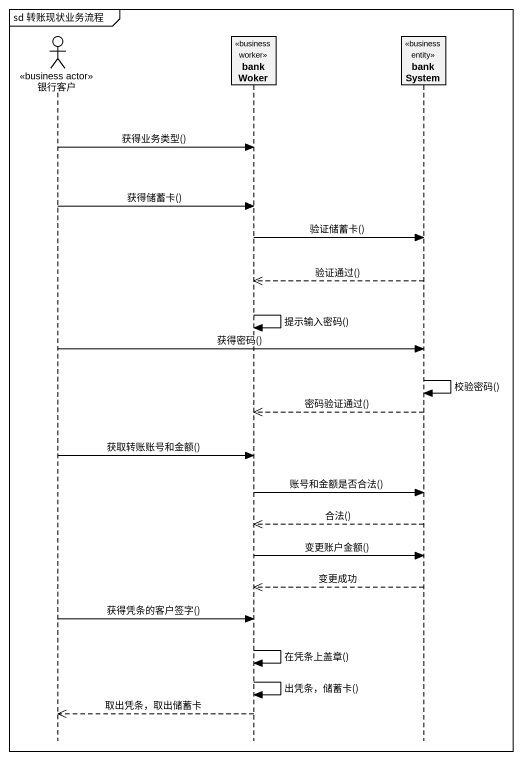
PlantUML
@startuml
mainframe sd 转账现状业务流程
hide footbox
actor 银行客户 <<business actor>>
participant bankWoker <<business worker>>
participant bankSystem <<business entity>>

银行客户 -> bankWoker : 获得业务类型()
银行客户 -> bankWoker : 获得储蓄卡()
bankWoker -> bankSystem : 验证储蓄卡()
bankSystem -->> bankWoker : 验证通过()
bankWoker -> bankWoker : 提示输入密码()
银行客户 -> bankSystem : 获得密码()
bankSystem -> bankSystem : 校验密码()
bankSystem -->> bankWoker : 密码验证通过()
银行客户 -> bankWoker : 获取转账账号和金额()
bankWoker -> bankSystem : 账号和金额是否合法()
bankSystem -->> bankWoker : 合法()
bankWoker -> bankSystem : 变更账户金额()
bankSystem -->> bankWoker : 变更成功
银行客户 -> bankWoker : 获得凭条的客户签字()
bankWoker -> bankWoker : 在凭条上盖章()
bankWoker -> bankWoker : 出凭条，储蓄卡()
bankWoker -->> 银行客户 : 取出凭条，取出储蓄卡
@enduml
